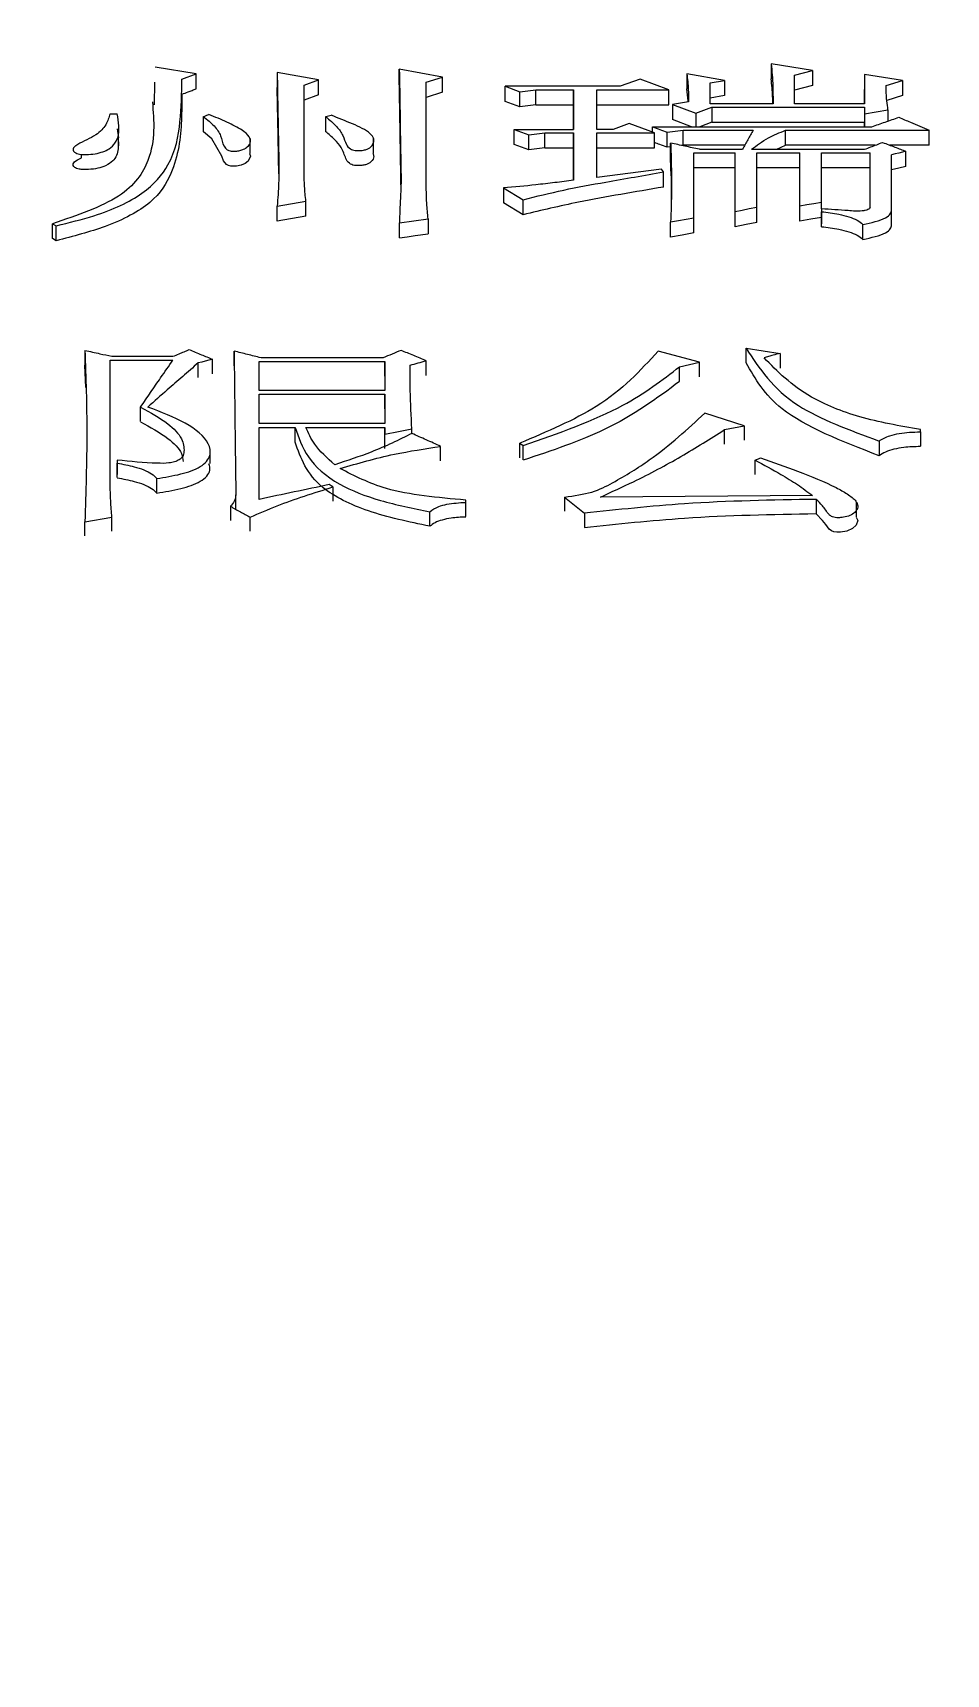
# Model space of a CAD drawing. Header units: millimetres. Extents: x 6533 to 7793, y 6972 to 7863.
# Drawn here: x 6893.89 to 6899.39, y 7310.29 to 7320.18 of the extents above; entities that cross this region are included whole.
import ezdxf

# ---------------------------------------------------------------- set-up
doc = ezdxf.new("R2010")
doc.units = ezdxf.units.MM

msp = doc.modelspace()

# ---------------------------------------------------------------- linework, layer by layer
at = {"color": 7, "linetype": 'Continuous', "lineweight": 25}
for p, q in [((6894.8716, 7319.93), (6894.6228, 7319.9699)), ((6896.3535, 7319.91), (6896.0939, 7319.958)), ((6898.5819, 7319.95), (6898.3331, 7319.9899)), ((6898.3331, 7319.9899), (6898.3331, 7319.8985)), ((6898.4737, 7319.922), (6898.5819, 7319.95)), ((6894.6189, 7319.7425), (6894.6227, 7319.8786)), ((6894.785, 7319.8979), (6894.8716, 7319.93)), ((6895.6071, 7319.8939), (6895.3583, 7319.938)), ((6895.3583, 7319.938), (6895.3583, 7319.8467)), ((6895.5206, 7319.8618), (6895.6071, 7319.8939)), ((6895.5206, 7319.3295), (6895.5206, 7319.8618)), ((6896.2562, 7319.8779), (6896.3535, 7319.91)), ((6896.2562, 7319.2334), (6896.2562, 7319.8779)), ((6896.7321, 7319.8538), (6896.8187, 7319.8215)), ((6897.4245, 7319.8538), (6896.7321, 7319.8538)), ((6896.7321, 7319.7626), (6896.7321, 7319.8538)), ((6897.5434, 7319.8979), (6897.4245, 7319.8538)), ((6897.7165, 7319.8336), (6897.5434, 7319.8979)), ((6898.0519, 7319.8899), (6897.8247, 7319.93)), ((6897.8247, 7319.93), (6897.8247, 7319.8387)), ((6897.9653, 7319.8739), (6898.0519, 7319.8899)), ((6897.9653, 7319.7488), (6897.9653, 7319.8739)), ((6898.4737, 7319.7488), (6898.4737, 7319.922)), ((6898.5819, 7319.8587), (6898.4737, 7319.8307)), ((6898.8956, 7319.926), (6898.8956, 7319.7488)), ((6899.1228, 7319.8899), (6898.8956, 7319.926)), ((6898.8956, 7319.926), (6898.8956, 7319.8347)), ((6899.0254, 7319.8578), (6899.1228, 7319.8899)), ((6895.6071, 7319.8027), (6895.5206, 7319.7706)), ((6896.3535, 7319.8187), (6896.2562, 7319.7867)), ((6896.8187, 7319.7304), (6896.7321, 7319.7626)), ((6896.8187, 7319.7304), (6896.8187, 7319.8215)), ((6896.916, 7319.8336), (6897.1432, 7319.8336)), ((6897.1432, 7319.8336), (6897.1432, 7319.594)), ((6897.2838, 7319.8336), (6897.7165, 7319.8336)), ((6897.2838, 7319.594), (6897.2838, 7319.8336)), ((6897.8355, 7319.7609), (6897.7382, 7319.7447)), ((6898.0519, 7319.7987), (6897.9653, 7319.7827)), ((6898.8956, 7319.7488), (6898.8956, 7319.8347)), ((6899.1228, 7319.7987), (6899.0291, 7319.7678)), ((6894.3523, 7319.6879), (6894.3956, 7319.6879)), ((6895.6504, 7319.6716), (6895.6829, 7319.6797)), ((6895.6504, 7319.5806), (6895.6504, 7319.6716)), ((6896.916, 7319.7425), (6896.8187, 7319.7304)), ((6896.916, 7319.7425), (6897.1432, 7319.7425)), ((6897.1432, 7319.594), (6897.1432, 7319.7425)), ((6897.2838, 7319.7425), (6897.7165, 7319.7425)), ((6897.7382, 7319.7447), (6897.8788, 7319.6919)), ((6897.8538, 7319.6103), (6897.7382, 7319.6537)), ((6897.8788, 7319.6919), (6897.9761, 7319.7285)), ((6898.3439, 7319.7488), (6897.9653, 7319.7488)), ((6897.9761, 7319.7285), (6898.8956, 7319.7285)), ((6898.8956, 7319.7488), (6898.4737, 7319.7488)), ((6898.8956, 7319.7285), (6898.8956, 7319.6879)), ((6898.8956, 7319.7285), (6898.8956, 7319.6375)), ((6898.8956, 7319.6879), (6899.0362, 7319.7123)), ((6899.0362, 7319.7123), (6899.0362, 7319.6447)), ((6894.3956, 7319.5969), (6894.4024, 7319.5438)), ((6894.4024, 7319.4801), (6894.4024, 7319.572)), ((6896.7862, 7319.594), (6896.8728, 7319.5612)), ((6896.7862, 7319.594), (6897.1432, 7319.594)), ((6896.7862, 7319.5031), (6896.7862, 7319.594)), ((6896.8728, 7319.4704), (6896.8728, 7319.5612)), ((6896.9701, 7319.5735), (6897.1432, 7319.5735)), ((6897.1432, 7319.5735), (6897.1432, 7319.2878)), ((6897.3812, 7319.594), (6897.2838, 7319.594)), ((6897.2838, 7319.5735), (6897.63, 7319.5735)), ((6897.2838, 7319.3045), (6897.2838, 7319.5735)), ((6897.4785, 7319.6308), (6897.3812, 7319.594)), ((6897.63, 7319.5735), (6897.4785, 7319.6308)), ((6897.6192, 7319.6103), (6898.9389, 7319.6103)), ((6897.6192, 7319.5776), (6897.6192, 7319.6103)), ((6897.63, 7319.4827), (6897.63, 7319.5735)), ((6897.8031, 7319.5899), (6898.2249, 7319.5899)), ((6897.9761, 7319.6375), (6897.9038, 7319.6103)), ((6897.9761, 7319.6375), (6898.8956, 7319.6375)), ((6898.4198, 7319.5899), (6899.285, 7319.5899)), ((6898.4198, 7319.499), (6898.4198, 7319.5899)), ((6898.8956, 7319.6103), (6898.8956, 7319.6375)), ((6895.1953, 7319.4491), (6895.1953, 7319.541)), ((6895.9384, 7319.4497), (6895.9384, 7319.5415)), ((6896.8728, 7319.4704), (6896.7862, 7319.5031)), ((6896.9701, 7319.4827), (6896.8728, 7319.4704)), ((6896.9701, 7319.4827), (6897.1432, 7319.4827)), ((6897.1432, 7319.2878), (6897.1432, 7319.4827)), ((6897.2838, 7319.4827), (6897.63, 7319.4827)), ((6897.7274, 7319.4895), (6897.7057, 7319.4868)), ((6897.7274, 7319.4211), (6897.7274, 7319.5118)), ((6897.8031, 7319.499), (6897.793, 7319.4978)), ((6898.1737, 7319.499), (6897.8031, 7319.499)), ((6897.9004, 7319.4747), (6898.16, 7319.4747)), ((6898.2141, 7319.4747), (6898.8956, 7319.4747)), ((6898.3662, 7319.4747), (6898.4198, 7319.499)), ((6898.9594, 7319.499), (6898.4198, 7319.499)), ((6899.285, 7319.499), (6899.0482, 7319.499)), ((6894.1785, 7319.4418), (6894.1785, 7319.4235)), ((6897.7303, 7319.3143), (6897.7274, 7319.4211)), ((6897.868, 7319.4541), (6898.1168, 7319.4541)), ((6897.868, 7319.0605), (6897.868, 7319.4541)), ((6898.1168, 7319.3634), (6897.868, 7319.3634)), ((6898.1168, 7319.0986), (6898.1168, 7319.4541)), ((6898.1168, 7319.0084), (6898.1168, 7319.3634)), ((6898.2466, 7319.4541), (6898.5062, 7319.4541)), ((6898.2466, 7319.124), (6898.2466, 7319.4541)), ((6898.5062, 7319.3634), (6898.2466, 7319.3634)), ((6898.5062, 7319.1324), (6898.5062, 7319.4541)), ((6898.5062, 7319.0422), (6898.5062, 7319.3634)), ((6898.636, 7319.4541), (6898.9281, 7319.4541)), ((6898.636, 7319.1535), (6898.636, 7319.4541)), ((6898.9281, 7319.3634), (6898.636, 7319.3634)), ((6898.9281, 7319.124), (6898.9281, 7319.4541)), ((6898.9281, 7319.124), (6898.9281, 7319.3634)), ((6899.0579, 7319.1113), (6899.0579, 7319.4417)), ((6897.6733, 7319.3545), (6897.2838, 7319.3045)), ((6897.6841, 7319.3379), (6897.6733, 7319.3545)), ((6897.6841, 7319.2474), (6897.6841, 7319.3379)), ((6897.7309, 7319.3151), (6897.731, 7319.1686)), ((6895.3584, 7319.1324), (6895.5314, 7319.1619)), ((6896.7213, 7319.2418), (6896.84, 7319.1706)), ((6896.84, 7319.0803), (6896.84, 7319.1706)), ((6895.3584, 7319.0422), (6895.3584, 7319.1324)), ((6895.5314, 7319.0717), (6895.3584, 7319.0422)), ((6896.84, 7319.0803), (6896.7213, 7319.1514)), ((6898.1168, 7319.0084), (6898.1168, 7319.0986)), ((6898.5062, 7319.0422), (6898.5062, 7319.1324)), ((6898.636, 7319.1166), (6898.636, 7319.1535)), ((6898.636, 7319.1155), (6898.636, 7319.0986)), ((6898.636, 7319.1155), (6898.636, 7319.0253)), ((6898.636, 7319.0084), (6898.636, 7319.0986)), ((6899.0579, 7319.0211), (6899.0579, 7319.1113)), ((6894.0062, 7319.0265), (6894.0278, 7319.0138)), ((6894.0062, 7318.9364), (6894.0062, 7319.0265)), ((6894.0277, 7318.9238), (6894.0277, 7319.0139)), ((6896.094, 7319.0308), (6896.267, 7319.0562)), ((6896.094, 7318.9407), (6896.094, 7319.0308)), ((6896.267, 7319.0562), (6896.267, 7318.9661)), ((6897.7274, 7318.9449), (6897.7274, 7319.035)), ((6898.636, 7319.0084), (6898.636, 7319.0253)), ((6898.8848, 7318.9322), (6898.8848, 7319.0223)), ((6894.0278, 7318.9237), (6894.0062, 7318.9364)), ((6898.1817, 7318.1881), (6898.1817, 7318.2766)), ((6894.2009, 7318.2632), (6894.2009, 7318.1748)), ((6894.2054, 7318.0396), (6894.2009, 7318.1741)), ((6894.3524, 7318.2053), (6894.731, 7318.2053)), ((6894.3524, 7317.4916), (6894.3524, 7318.2053)), ((6894.3632, 7318.2276), (6894.731, 7318.2276)), ((6895.2502, 7318.1964), (6896.0074, 7318.1964)), ((6895.2502, 7318.0216), (6895.2502, 7318.1964)), ((6895.9966, 7318.2187), (6895.261, 7318.2187)), ((6896.0074, 7318.1964), (6896.0074, 7318.0216)), ((6897.9005, 7318.192), (6897.6517, 7318.2588)), ((6897.7815, 7318.1652), (6897.9005, 7318.192)), ((6897.7814, 7318.0771), (6897.7814, 7318.1652)), ((6896.0074, 7318.0216), (6895.2502, 7318.0216)), ((6895.2502, 7317.999), (6896.0074, 7317.999)), ((6895.2502, 7317.8223), (6895.2502, 7317.999)), ((6896.0074, 7317.999), (6896.0074, 7317.8223)), ((6894.5363, 7317.8349), (6894.5363, 7317.9222)), ((6898.1709, 7317.8086), (6897.9329, 7317.8859)), ((6896.0074, 7317.8223), (6895.2502, 7317.8223)), ((6895.2502, 7317.7995), (6895.4666, 7317.7995)), ((6895.2503, 7317.3661), (6895.2502, 7317.7995)), ((6895.4666, 7317.7126), (6895.4666, 7317.7995)), ((6895.5315, 7317.7995), (6896.0074, 7317.7995)), ((6896.0074, 7317.7995), (6896.0075, 7317.7585)), ((6896.1697, 7317.763), (6896.1697, 7317.7904)), ((6898.0519, 7317.7858), (6898.1709, 7317.8086)), ((6899.231, 7317.7722), (6899.231, 7317.7859)), ((6896.0075, 7317.6717), (6896.0075, 7317.7585)), ((6896.3427, 7317.5988), (6896.3427, 7317.6853)), ((6896.8187, 7317.617), (6896.8187, 7317.7036)), ((6896.8188, 7317.7035), (6896.8404, 7317.6898)), ((6899.231, 7317.7722), (6899.231, 7317.6854)), ((6894.3957, 7317.6025), (6894.3957, 7317.584)), ((6894.3957, 7317.6025), (6894.3957, 7317.5163)), ((6894.3957, 7317.4979), (6894.3957, 7317.584)), ((6894.9543, 7317.5824), (6894.9543, 7317.6694)), ((6898.2358, 7317.5163), (6898.2358, 7317.6025)), ((6894.6337, 7317.4058), (6894.6337, 7317.4916)), ((6895.1096, 7317.3061), (6895.1096, 7317.3941)), ((6895.6938, 7317.4406), (6895.6938, 7317.3549)), ((6897.0892, 7317.3801), (6897.2082, 7317.282)), ((6897.0892, 7317.3801), (6897.0892, 7317.2947)), ((6898.582, 7317.3894), (6897.3055, 7317.3801)), ((6896.4942, 7317.3475), (6896.4942, 7317.3615)), ((6896.4942, 7317.2621), (6896.4942, 7317.3475)), ((6897.2082, 7317.282), (6897.2082, 7317.1969)), ((6898.6037, 7317.3661), (6898.6037, 7317.2807)), ((6898.8473, 7317.2616), (6898.8473, 7317.3475)), ((6894.201, 7317.2305), (6894.3632, 7317.2586)), ((6894.201, 7317.1455), (6894.201, 7317.2305))]:
    msp.add_line(p, q, dxfattribs=at)
at = {"color": 7, "linetype": 'Continuous', "lineweight": 25, "flags": 128}
for points in [[(6896.0939, 7319.8667), (6896.0939, 7319.9178), (6896.0939, 7319.958)], [(6898.5819, 7319.95), (6898.5819, 7319.8989), (6898.5819, 7319.8587)], [(6894.8716, 7319.8387), (6894.8716, 7319.8898), (6894.8716, 7319.93)], [(6895.6071, 7319.8027), (6895.6071, 7319.8538), (6895.6071, 7319.8939)], [(6896.3535, 7319.8187), (6896.3535, 7319.8698), (6896.3535, 7319.91)], [(6898.0519, 7319.8899), (6898.0519, 7319.8388), (6898.0519, 7319.7987)], [(6899.1228, 7319.8899), (6899.1228, 7319.8388), (6899.1228, 7319.7987)], [(6896.8187, 7319.8215), (6896.8674, 7319.8276), (6896.916, 7319.8336)], [(6896.916, 7319.7425), (6896.916, 7319.7935), (6896.916, 7319.8336)], [(6897.1432, 7319.7425), (6897.1432, 7319.7935), (6897.1432, 7319.8336)], [(6897.7165, 7319.7425), (6897.7165, 7319.7935), (6897.7165, 7319.8336)], [(6894.9148, 7319.6716), (6894.923, 7319.6746), (6894.9351, 7319.6792), (6894.9473, 7319.6838)], [(6894.9148, 7319.5806), (6894.9149, 7319.6204), (6894.9149, 7319.646), (6894.9148, 7319.6716)], [(6897.7382, 7319.7447), (6897.7382, 7319.6937), (6897.7382, 7319.6537)], [(6897.8788, 7319.6919), (6897.8788, 7319.641), (6897.8788, 7319.6103)], [(6897.9761, 7319.7285), (6897.9761, 7319.6775), (6897.9761, 7319.6375)], [(6898.8956, 7319.6879), (6898.8956, 7319.6369), (6898.8956, 7319.6103)], [(6895.1925, 7319.4495), (6895.1982, 7319.4324), (6895.1831, 7319.4029), (6895.1648, 7319.3882), (6895.1425, 7319.3789), (6895.1139, 7319.3734), (6895.0934, 7319.3725), (6895.0786, 7319.3738), (6895.0657, 7319.3772), (6895.054, 7319.3838), (6895.0361, 7319.406), (6895.0261, 7319.4328), (6894.9648, 7319.5384), (6894.9148, 7319.5806), (6894.9148, 7319.5806)], [(6896.8728, 7319.5612), (6896.9215, 7319.5673), (6896.9701, 7319.5735)], [(6896.9701, 7319.4827), (6896.9701, 7319.5335), (6896.9701, 7319.5735)], [(6897.1432, 7319.4827), (6897.1432, 7319.5335), (6897.1432, 7319.5735)], [(6897.7057, 7319.5776), (6897.7544, 7319.5837), (6897.8031, 7319.5899)], [(6897.7057, 7319.4868), (6897.7057, 7319.5376), (6897.7057, 7319.5776)], [(6897.8031, 7319.499), (6897.8031, 7319.5499), (6897.8031, 7319.5899)], [(6899.285, 7319.499), (6899.285, 7319.5499), (6899.285, 7319.5899)], [(6899.1444, 7319.4623), (6899.1228, 7319.4572), (6899.1012, 7319.452), (6899.0795, 7319.4468), (6899.0579, 7319.4417)], [(6899.1444, 7319.3717), (6899.1444, 7319.4224), (6899.1444, 7319.4623)], [(6898.1168, 7319.3634), (6898.1168, 7319.4142), (6898.1168, 7319.4541)], [(6898.5062, 7319.3634), (6898.5062, 7319.4142), (6898.5062, 7319.4541)], [(6898.9281, 7319.3634), (6898.9281, 7319.4142), (6898.9281, 7319.4541)], [(6899.1444, 7319.3717), (6899.1012, 7319.3613), (6899.0579, 7319.351)], [(6895.5314, 7319.0717), (6895.5314, 7319.1222), (6895.5314, 7319.1619)], [(6896.7213, 7319.2418), (6896.7213, 7319.1912), (6896.7213, 7319.1514)], [(6897.868, 7319.0605), (6897.8219, 7319.0521), (6897.7746, 7319.0436), (6897.7274, 7319.035)], [(6897.868, 7318.9704), (6897.868, 7319.0208), (6897.868, 7319.0605)], [(6898.2466, 7319.124), (6898.201, 7319.1151), (6898.1589, 7319.1068), (6898.1168, 7319.0986)], [(6898.2466, 7319.0337), (6898.2466, 7319.0843), (6898.2466, 7319.124)], [(6898.636, 7319.1535), (6898.5892, 7319.1459), (6898.5477, 7319.1392), (6898.5062, 7319.1324)], [(6898.636, 7319.0632), (6898.5711, 7319.0527), (6898.5062, 7319.0422)], [(6896.094, 7318.9407), (6896.1413, 7318.9476), (6896.1887, 7318.9546), (6896.267, 7318.9661)], [(6897.868, 7318.9704), (6897.7977, 7318.9576), (6897.7274, 7318.9449)], [(6898.2466, 7319.0337), (6898.1817, 7319.0211), (6898.1168, 7319.0084)], [(6898.1817, 7318.2766), (6898.2845, 7318.261), (6898.3872, 7318.2454)], [(6894.969, 7318.2098), (6894.9257, 7318.1987), (6894.9041, 7318.1931), (6894.8824, 7318.1875)], [(6894.8824, 7318.0993), (6894.8824, 7318.1483), (6894.8824, 7318.1875)], [(6894.969, 7318.1216), (6894.969, 7318.1706), (6894.969, 7318.2098)], [(6895.0988, 7318.1704), (6895.0988, 7318.2196), (6895.0988, 7318.2588)], [(6896.0074, 7318.1082), (6896.0074, 7318.1573), (6896.0074, 7318.1964)], [(6896.2562, 7318.1127), (6896.2562, 7318.1617), (6896.2562, 7318.2009)], [(6897.9005, 7318.1038), (6897.9005, 7318.1528), (6897.9005, 7318.192)], [(6898.3872, 7318.2454), (6898.3872, 7318.1956), (6898.3872, 7318.1571)], [(6896.0074, 7317.9115), (6896.0074, 7317.96), (6896.0074, 7317.999)], [(6896.0074, 7317.7126), (6896.0074, 7317.7606), (6896.0074, 7317.7995)], [(6896.0075, 7317.7585), (6896.0886, 7317.7744), (6896.1697, 7317.7904)], [(6898.0519, 7317.699), (6898.0519, 7317.7469), (6898.0519, 7317.7858)], [(6898.1709, 7317.8086), (6898.1709, 7317.7591), (6898.1709, 7317.7217)], [(6896.8404, 7317.6033), (6896.8404, 7317.6337), (6896.8404, 7317.6617), (6896.8404, 7317.6898)], [(6898.9822, 7317.7173), (6898.9822, 7317.6924), (6898.9822, 7317.6674), (6898.9822, 7317.6307)], [(6898.2358, 7317.6025), (6898.2439, 7317.6059), (6898.2561, 7317.6111), (6898.2683, 7317.6163)], [(6895.6938, 7317.4406), (6895.6829, 7317.4476), (6895.6721, 7317.4545)], [(6895.0772, 7317.3241), (6895.0772, 7317.3022), (6895.0772, 7317.2802), (6895.0772, 7317.2389)], [(6896.2779, 7317.2063), (6896.2779, 7317.2281), (6896.2779, 7317.2527), (6896.2779, 7317.2914)], [(6894.3632, 7317.1736), (6894.3632, 7317.22), (6894.3632, 7317.2586)], [(6895.1962, 7317.1736), (6895.1962, 7317.22), (6895.1962, 7317.2586)], [(6898.8455, 7317.2589), (6898.8539, 7317.2383), (6898.845, 7317.2096), (6898.8233, 7317.1898), (6898.788, 7317.1748), (6898.7494, 7317.168), (6898.7275, 7317.1678), (6898.7103, 7317.1704), (6898.696, 7317.1756), (6898.6814, 7317.1864), (6898.6612, 7317.2139), (6898.6411, 7317.2396), (6898.6037, 7317.2782), (6898.6037, 7317.2782)]]:
    msp.add_lwpolyline(points, dxfattribs=at)
at = {"color": 7, "linetype": 'Continuous', "lineweight": 25}
msp.add_circle((6991.4693, 7251.3691), 93.7404, dxfattribs=at)
for radius, start, end in [(100, 99.723265, 170.276735), (98.3174, 98.665923, 171.33409), (97.3188, 97.124363, 172.875637), (98.8966, 139.098109, 170.085406)]:
    msp.add_arc((6991.4693, 7251.3691), radius, start, end, dxfattribs=at)
for points, knots in [([(6896.0939, 7319.958), (6896.0953, 7319.8718), (6896.0977, 7319.7183), (6896.1005, 7319.5272), (6896.103, 7319.3886), (6896.1042, 7319.3186), (6896.1048, 7319.2836)], [0, 0, 0, 0, 0.390303, 0.695145, 0.847572, 1, 1, 1, 1]), ([(6898.3331, 7319.9899), (6898.3371, 7319.9449), (6898.3426, 7319.8825), (6898.3439, 7319.8018), (6898.3439, 7319.7665), (6898.3439, 7319.7488)], [0, 0, 0, 0, 0.5632267, 0.7816065, 1, 1, 1, 1]), ([(6894.0278, 7319.0139), (6894.1054, 7319.0328), (6894.3074, 7319.082), (6894.5713, 7319.2043), (6894.7372, 7319.406), (6894.7803, 7319.6414), (6894.7834, 7319.812), (6894.785, 7319.8979)], [0, 0, 0, 0, 0.112641, 0.292889, 0.474955, 0.735645, 1, 1, 1, 1]), ([(6895.3583, 7319.938), (6895.3599, 7319.8553), (6895.3622, 7319.7313), (6895.3651, 7319.5728), (6895.3673, 7319.4654), (6895.3685, 7319.3998), (6895.3692, 7319.367)], [0, 0, 0, 0, 0.4408292, 0.6612425, 0.8306205, 1, 1, 1, 1]), ([(6896.1038, 7319.2602), (6896.1037, 7319.263), (6896.1033, 7319.2882), (6896.1023, 7319.3579), (6896.1003, 7319.4919), (6896.0978, 7319.6359), (6896.0958, 7319.7517), (6896.0947, 7319.8175), (6896.0942, 7319.8503), (6896.0939, 7319.8667)], [0, 0, 0, 0, 0.013796, 0.122048, 0.338552, 0.669269, 0.834634, 0.917317, 1, 1, 1, 1]), ([(6897.8247, 7319.93), (6897.8266, 7319.914), (6897.8304, 7319.8821), (6897.8351, 7319.8258), (6897.8354, 7319.7853), (6897.8355, 7319.7609)], [0, 0, 0, 0, 0.284728, 0.569466, 1, 1, 1, 1]), ([(6898.3428, 7319.7488), (6898.3424, 7319.7634), (6898.3411, 7319.8136), (6898.3364, 7319.8633), (6898.3331, 7319.8985)], [0, 0, 0, 0, 0.292095, 1, 1, 1, 1]), ([(6899.0362, 7319.7123), (6899.0337, 7319.7303), (6899.0289, 7319.7636), (6899.0254, 7319.8122), (6899.0254, 7319.8426), (6899.0254, 7319.8578)], [0, 0, 0, 0, 0.370983, 0.685388, 1, 1, 1, 1]), ([(6894.6069, 7319.7605), (6894.6167, 7319.644), (6894.6327, 7319.4543), (6894.446, 7319.1766), (6894.1544, 7319.0771), (6894.0062, 7319.0265)], [0, 0, 0, 0, 0.438357, 0.714578, 1, 1, 1, 1]), ([(6894.785, 7319.8067), (6894.7846, 7319.7542), (6894.7836, 7319.5965), (6894.7567, 7319.376), (6894.6196, 7319.1492), (6894.3556, 7319.0089), (6894.1298, 7318.9503), (6894.0278, 7318.9238)], [0, 0, 0, 0, 0.162061, 0.486697, 0.667178, 0.849696, 1, 1, 1, 1]), ([(6894.785, 7319.8067), (6894.7974, 7319.8113), (6894.818, 7319.8189), (6894.8468, 7319.8296), (6894.8633, 7319.8357), (6894.8716, 7319.8387)], [0, 0, 0, 0, 0.428518, 0.714259, 1, 1, 1, 1]), ([(6895.3683, 7319.3277), (6895.3678, 7319.3533), (6895.367, 7319.4001), (6895.3654, 7319.4889), (6895.3638, 7319.573), (6895.3621, 7319.6566), (6895.3611, 7319.7085), (6895.3602, 7319.75), (6895.3597, 7319.7762), (6895.3593, 7319.7975), (6895.3589, 7319.8194), (6895.3586, 7319.8358), (6895.3583, 7319.8467)], [0, 0, 0, 0, 0.1449877, 0.2660574, 0.5081972, 0.6292669, 0.7503366, 0.8108714, 0.8714062, 0.9035546, 0.9357031, 1, 1, 1, 1]), ([(6897.8327, 7319.7605), (6897.8326, 7319.7621), (6897.8313, 7319.7883), (6897.8279, 7319.8144), (6897.8247, 7319.8387)], [0, 0, 0, 0, 0.063886, 1, 1, 1, 1]), ([(6894.3523, 7319.6879), (6894.3456, 7319.6661), (6894.3323, 7319.6225), (6894.2729, 7319.5564), (6894.182, 7319.5194), (6894.137, 7319.4903), (6894.1276, 7319.4765), (6894.1307, 7319.4636), (6894.1423, 7319.4533), (6894.1591, 7319.4468), (6894.1812, 7319.443), (6894.2167, 7319.4422), (6894.2635, 7319.4467), (6894.3116, 7319.459), (6894.3556, 7319.4806), (6894.4052, 7319.533), (6894.4076, 7319.6057), (6894.3991, 7319.6642), (6894.3956, 7319.6879)], [0, 0, 0, 0, 0.115521, 0.231637, 0.360317, 0.388773, 0.41114, 0.433611, 0.454673, 0.468654, 0.482632, 0.505936, 0.54546, 0.585907, 0.627322, 0.690877, 0.874624, 1, 1, 1, 1]), ([(6894.9148, 7319.6716), (6894.9375, 7319.6532), (6894.9829, 7319.6162), (6895.024, 7319.5555), (6895.0268, 7319.5087), (6895.0465, 7319.4803), (6895.0581, 7319.4704), (6895.0739, 7319.4649), (6895.0898, 7319.4628), (6895.1108, 7319.4632), (6895.135, 7319.4669), (6895.1605, 7319.4752), (6895.1855, 7319.4928), (6895.2024, 7319.5189), (6895.1923, 7319.555), (6895.1435, 7319.5961), (6895.0553, 7319.6392), (6894.9848, 7319.6689), (6894.9473, 7319.6838), (6894.9473, 7319.6838)], [0, 0, 0, 0, 0.122964, 0.247033, 0.370506, 0.395962, 0.421667, 0.433716, 0.445798, 0.461982, 0.485012, 0.508549, 0.540715, 0.603685, 0.664286, 0.751117, 0.871604, 0.999877, 1, 1, 1, 1]), ([(6895.6504, 7319.6716), (6895.6737, 7319.6517), (6895.7165, 7319.6153), (6895.7585, 7319.5581), (6895.7684, 7319.5121), (6895.7882, 7319.4817), (6895.8115, 7319.4706), (6895.8295, 7319.467), (6895.8524, 7319.4662), (6895.8778, 7319.4686), (6895.9008, 7319.4747), (6895.921, 7319.4863), (6895.9375, 7319.5072), (6895.9448, 7319.5374), (6895.9121, 7319.5836), (6895.8111, 7319.6291), (6895.7263, 7319.6626), (6895.6829, 7319.6797)], [0, 0, 0, 0, 0.133288, 0.244453, 0.355406, 0.411337, 0.426567, 0.441924, 0.46024, 0.483233, 0.506284, 0.526764, 0.567645, 0.636153, 0.704868, 0.849066, 1, 1, 1, 1]), ([(6898.9389, 7319.6103), (6898.9659, 7319.6199), (6899.0065, 7319.6342), (6899.0606, 7319.6532), (6899.0876, 7319.6627), (6899.1011, 7319.6675)], [0, 0, 0, 0, 0.5, 0.75, 1, 1, 1, 1]), ([(6899.1011, 7319.6675), (6899.1246, 7319.6576), (6899.1669, 7319.6398), (6899.2282, 7319.6139), (6899.2661, 7319.5979), (6899.285, 7319.5899)], [0, 0, 0, 0, 0.382288, 0.691144, 1, 1, 1, 1]), ([(6895.9342, 7319.45), (6895.9369, 7319.4437), (6895.9444, 7319.4268), (6895.9307, 7319.4054), (6895.9108, 7319.3889), (6895.8914, 7319.381), (6895.8677, 7319.3766), (6895.844, 7319.3755), (6895.8227, 7319.3773), (6895.8051, 7319.3822), (6895.7842, 7319.3957), (6895.7646, 7319.431), (6895.7523, 7319.4804), (6895.7054, 7319.5344), (6895.6688, 7319.5652), (6895.6504, 7319.5806)], [0, 0, 0, 0, 0.058947, 0.159061, 0.197251, 0.229789, 0.262357, 0.296444, 0.32114, 0.346049, 0.376201, 0.467568, 0.677957, 0.837946, 1, 1, 1, 1]), ([(6897.6192, 7319.6103), (6897.6336, 7319.6049), (6897.6624, 7319.594), (6897.6913, 7319.583), (6897.7057, 7319.5776)], [0, 0, 0, 0, 0.5, 1, 1, 1, 1]), ([(6898.2249, 7319.5899), (6898.2141, 7319.5707), (6898.1925, 7319.5325), (6898.1709, 7319.494), (6898.16, 7319.4747)], [0, 0, 0, 0, 0.5, 1, 1, 1, 1]), ([(6898.2141, 7319.4747), (6898.2456, 7319.4983), (6898.3022, 7319.5406), (6898.3836, 7319.5747), (6898.4198, 7319.5899)], [0, 0, 0, 0, 0.556261, 1, 1, 1, 1]), ([(6894.4024, 7319.52), (6894.4025, 7319.492), (6894.4026, 7319.4528), (6894.372, 7319.4035), (6894.3331, 7319.3767), (6894.2804, 7319.3591), (6894.2315, 7319.3524), (6894.1926, 7319.3517), (6894.1676, 7319.3542), (6894.1503, 7319.3591), (6894.1372, 7319.3665), (6894.1293, 7319.3762), (6894.1285, 7319.3879), (6894.1418, 7319.4051), (6894.1644, 7319.4158), (6894.1806, 7319.4234)], [0, 0, 0, 0, 0.27551, 0.385431, 0.496443, 0.577206, 0.658151, 0.70445, 0.736456, 0.762646, 0.78877, 0.825111, 0.861914, 0.90109, 1, 1, 1, 1]), ([(6897.7057, 7319.4868), (6897.6913, 7319.4922), (6897.6661, 7319.5018), (6897.6408, 7319.5113), (6897.63, 7319.5154)], [0, 0, 0, 0, 0.571435, 1, 1, 1, 1]), ([(6897.7274, 7319.5118), (6897.7284, 7319.483), (6897.7318, 7319.3902), (6897.7344, 7319.2319), (6897.7297, 7319.1006), (6897.7274, 7319.035)], [0, 0, 0, 0, 0.183884, 0.591879, 1, 1, 1, 1]), ([(6897.9004, 7319.4747), (6897.8716, 7319.4809), (6897.8139, 7319.4933), (6897.7562, 7319.5056), (6897.7274, 7319.5118)], [0, 0, 0, 0, 0.5, 1, 1, 1, 1]), ([(6898.8956, 7319.4747), (6898.908, 7319.4794), (6898.9322, 7319.4887), (6898.9682, 7319.5024), (6898.9919, 7319.5114), (6899.0038, 7319.5159)], [0, 0, 0, 0, 0.342692, 0.671346, 1, 1, 1, 1]), ([(6899.0038, 7319.5159), (6899.0161, 7319.5112), (6899.0409, 7319.5018), (6899.0877, 7319.484), (6899.1223, 7319.4708), (6899.1444, 7319.4623)], [0, 0, 0, 0, 0.263606, 0.527213, 1, 1, 1, 1]), ([(6895.3692, 7319.367), (6895.3687, 7319.3356), (6895.3677, 7319.2809), (6895.3638, 7319.2027), (6895.3602, 7319.1558), (6895.3584, 7319.1324)], [0, 0, 0, 0, 0.404483, 0.702227, 1, 1, 1, 1]), ([(6895.5314, 7319.1619), (6895.5298, 7319.1768), (6895.5266, 7319.2064), (6895.5222, 7319.2623), (6895.5212, 7319.3033), (6895.5206, 7319.3295)], [0, 0, 0, 0, 0.264401, 0.528809, 1, 1, 1, 1]), ([(6896.1048, 7319.2836), (6896.1033, 7319.2491), (6896.1007, 7319.1899), (6896.0971, 7319.1056), (6896.095, 7319.0557), (6896.094, 7319.0308)], [0, 0, 0, 0, 0.412441, 0.70622, 1, 1, 1, 1]), ([(6897.1432, 7319.2878), (6897.1055, 7319.283), (6897.0301, 7319.2735), (6896.8901, 7319.257), (6896.7865, 7319.2476), (6896.7213, 7319.2418)], [0, 0, 0, 0, 0.270954, 0.541932, 1, 1, 1, 1]), ([(6896.84, 7319.1706), (6896.9203, 7319.1909), (6897.0802, 7319.2314), (6897.3672, 7319.2827), (6897.5684, 7319.3177), (6897.6841, 7319.3379)], [0, 0, 0, 0, 0.299814, 0.597246, 1, 1, 1, 1]), ([(6896.267, 7319.0562), (6896.2655, 7319.0716), (6896.2624, 7319.1023), (6896.2579, 7319.1614), (6896.2569, 7319.205), (6896.2562, 7319.2334)], [0, 0, 0, 0, 0.258832, 0.517669, 1, 1, 1, 1]), ([(6897.6841, 7319.2474), (6897.5985, 7319.2326), (6897.4274, 7319.2031), (6897.1401, 7319.1525), (6896.9497, 7319.1067), (6896.84, 7319.0803)], [0, 0, 0, 0, 0.2975411, 0.5951019, 1, 1, 1, 1]), ([(6898.9281, 7319.124), (6898.9269, 7319.1217), (6898.9246, 7319.1172), (6898.9153, 7319.1106), (6898.8998, 7319.1055), (6898.8596, 7319.0998), (6898.7693, 7319.1075), (6898.6889, 7319.1123), (6898.636, 7319.1155)], [0, 0, 0, 0, 0.049888, 0.101022, 0.164011, 0.229448, 0.49258, 1, 1, 1, 1]), ([(6898.636, 7319.0986), (6898.6714, 7319.0941), (6898.7293, 7319.0867), (6898.8011, 7319.0684), (6898.8533, 7319.0484), (6898.8744, 7319.0309), (6898.8848, 7319.0223)], [0, 0, 0, 0, 0.34869, 0.570906, 0.788288, 1, 1, 1, 1]), ([(6898.8848, 7319.0223), (6898.9363, 7319.0327), (6899.007, 7319.047), (6899.0545, 7319.0847), (6899.0568, 7319.1025), (6899.0579, 7319.1113)], [0, 0, 0, 0, 0.572838, 0.788051, 1, 1, 1, 1]), ([(6898.636, 7319.0084), (6898.6714, 7319.0039), (6898.7293, 7318.9965), (6898.8011, 7318.9783), (6898.8533, 7318.9583), (6898.8744, 7318.9408), (6898.8848, 7318.9322)], [0, 0, 0, 0, 0.3488, 0.571044, 0.788393, 1, 1, 1, 1]), ([(6898.8848, 7318.9322), (6898.9363, 7318.9426), (6899.007, 7318.9568), (6899.0545, 7318.9946), (6899.0568, 7319.0123), (6899.0579, 7319.0211)], [0, 0, 0, 0, 0.573022, 0.788169, 1, 1, 1, 1]), ([(6898.1817, 7318.2766), (6898.2617, 7318.1538), (6898.407, 7317.9307), (6898.8038, 7317.7835), (6898.9822, 7317.7173)], [0, 0, 0, 0, 0.550382, 1, 1, 1, 1]), ([(6894.2009, 7318.2632), (6894.216, 7318.2599), (6894.246, 7318.2534), (6894.3001, 7318.2415), (6894.3391, 7318.2329), (6894.3632, 7318.2276)], [0, 0, 0, 0, 0.2775041, 0.5550082, 1, 1, 1, 1]), ([(6894.2009, 7318.2632), (6894.2066, 7318.0982), (6894.2151, 7317.8469), (6894.209, 7317.5004), (6894.2037, 7317.3204), (6894.201, 7317.2305)], [0, 0, 0, 0, 0.489068, 0.74452, 1, 1, 1, 1]), ([(6894.5363, 7317.9222), (6894.5564, 7317.9516), (6894.5965, 7318.0103), (6894.6614, 7318.1047), (6894.7062, 7318.1695), (6894.731, 7318.2053)], [0, 0, 0, 0, 0.309196, 0.61839, 1, 1, 1, 1]), ([(6894.8824, 7318.1875), (6894.8515, 7318.1605), (6894.7896, 7318.1066), (6894.6886, 7318.0183), (6894.6186, 7317.9566), (6894.5796, 7317.9222)], [0, 0, 0, 0, 0.306625, 0.6132501, 1, 1, 1, 1]), ([(6894.731, 7318.2276), (6894.7434, 7318.2327), (6894.7658, 7318.2419), (6894.7982, 7318.2553), (6894.8183, 7318.2635), (6894.8284, 7318.2677)], [0, 0, 0, 0, 0.380769, 0.690385, 1, 1, 1, 1]), ([(6894.8284, 7318.2677), (6894.8407, 7318.2626), (6894.8654, 7318.2524), (6894.9123, 7318.2332), (6894.9468, 7318.2189), (6894.969, 7318.2098)], [0, 0, 0, 0, 0.263606, 0.527213, 1, 1, 1, 1]), ([(6895.0988, 7318.2588), (6895.0999, 7318.1685), (6895.1022, 7317.9819), (6895.1047, 7317.7426), (6895.1076, 7317.5443), (6895.1089, 7317.4441), (6895.1096, 7317.3941)], [0, 0, 0, 0, 0.319379, 0.659677, 0.829837, 1, 1, 1, 1]), ([(6895.261, 7318.2187), (6895.234, 7318.2254), (6895.1799, 7318.2388), (6895.1258, 7318.2521), (6895.0988, 7318.2588)], [0, 0, 0, 0, 0.5000008, 1, 1, 1, 1]), ([(6896.1048, 7318.2632), (6896.0868, 7318.2558), (6896.0507, 7318.241), (6896.0146, 7318.2261), (6895.9966, 7318.2187)], [0, 0, 0, 0, 0.500001, 1, 1, 1, 1]), ([(6896.2562, 7318.2009), (6896.231, 7318.2113), (6896.1805, 7318.2321), (6896.13, 7318.2529), (6896.1048, 7318.2632)], [0, 0, 0, 0, 0.5000008, 1, 1, 1, 1]), ([(6896.1589, 7318.1741), (6896.1751, 7318.1786), (6896.2076, 7318.1875), (6896.24, 7318.1964), (6896.2562, 7318.2009)], [0, 0, 0, 0, 0.5000023, 1, 1, 1, 1]), ([(6896.1697, 7317.7904), (6896.1656, 7317.8677), (6896.16, 7317.9707), (6896.1593, 7318.0981), (6896.159, 7318.1488), (6896.1589, 7318.1741)], [0, 0, 0, 0, 0.600138, 0.800068, 1, 1, 1, 1]), ([(6897.6517, 7318.2588), (6897.5453, 7318.142), (6897.3529, 7317.9308), (6896.9838, 7317.7738), (6896.8187, 7317.7036)], [0, 0, 0, 0, 0.552865, 1, 1, 1, 1]), ([(6898.9822, 7317.6289), (6898.7596, 7317.7155), (6898.3674, 7317.8679), (6898.2378, 7318.091), (6898.1817, 7318.1874)], [0, 0, 0, 0, 0.567768, 1, 1, 1, 1]), ([(6898.3872, 7318.2454), (6898.373, 7318.2415), (6898.3496, 7318.2351), (6898.3172, 7318.2262), (6898.299, 7318.2212), (6898.2899, 7318.2187)], [0, 0, 0, 0, 0.439736, 0.719874, 1, 1, 1, 1]), ([(6899.231, 7317.7859), (6899.1059, 7317.8082), (6898.859, 7317.8524), (6898.5057, 7317.9981), (6898.371, 7318.1358), (6898.2899, 7318.2187)], [0, 0, 0, 0, 0.290045, 0.572386, 1, 1, 1, 1]), ([(6896.8404, 7317.6898), (6897.0544, 7317.7652), (6897.4329, 7317.8986), (6897.6759, 7318.0844), (6897.7814, 7318.1652)], [0, 0, 0, 0, 0.5653514, 1, 1, 1, 1]), ([(6897.7814, 7318.0762), (6897.6437, 7317.9737), (6897.3948, 7317.7886), (6897.0115, 7317.6592), (6896.8404, 7317.6015)], [0, 0, 0, 0, 0.55369, 1, 1, 1, 1]), ([(6894.5363, 7317.9222), (6894.5945, 7317.8898), (6894.698, 7317.8322), (6894.7885, 7317.7384), (6894.8007, 7317.6693), (6894.7935, 7317.626), (6894.7708, 7317.605), (6894.7424, 7317.5913), (6894.6967, 7317.5822), (6894.5773, 7317.5839), (6894.4751, 7317.5943), (6894.3957, 7317.6025)], [0, 0, 0, 0, 0.23749, 0.42213, 0.564767, 0.621672, 0.660734, 0.693271, 0.725998, 0.787152, 1, 1, 1, 1]), ([(6894.6337, 7317.4916), (6894.6826, 7317.4995), (6894.7789, 7317.515), (6894.9069, 7317.5591), (6894.9641, 7317.6293), (6894.9466, 7317.7251), (6894.8155, 7317.8317), (6894.6592, 7317.8917), (6894.5796, 7317.9222)], [0, 0, 0, 0, 0.127311, 0.25064, 0.376347, 0.501102, 0.745819, 1, 1, 1, 1]), ([(6897.0892, 7317.3801), (6897.1464, 7317.3879), (6897.2599, 7317.4034), (6897.4241, 7317.4889), (6897.6707, 7317.642), (6897.8292, 7317.7894), (6897.9329, 7317.8859)], [0, 0, 0, 0, 0.124706, 0.247159, 0.50724, 1, 1, 1, 1]), ([(6894.5363, 7317.8336), (6894.5939, 7317.8011), (6894.6961, 7317.7435), (6894.7846, 7317.6591), (6894.7898, 7317.6098), (6894.7914, 7317.5937)], [0, 0, 0, 0, 0.464503, 0.824811, 1, 1, 1, 1]), ([(6895.4666, 7317.7995), (6895.4866, 7317.7395), (6895.5267, 7317.6187), (6895.7002, 7317.4591), (6895.9761, 7317.3523), (6896.1766, 7317.3118), (6896.2779, 7317.2914)], [0, 0, 0, 0, 0.271409, 0.54611, 0.770558, 1, 1, 1, 1]), ([(6895.7047, 7317.5748), (6895.6599, 7317.6151), (6895.5801, 7317.6867), (6895.5463, 7317.7652), (6895.5315, 7317.7995)], [0, 0, 0, 0, 0.561781, 1, 1, 1, 1]), ([(6897.3055, 7317.3801), (6897.3722, 7317.4105), (6897.5425, 7317.4882), (6897.7947, 7317.6232), (6897.966, 7317.7315), (6898.0519, 7317.7858)], [0, 0, 0, 0, 0.242722, 0.620116, 1, 1, 1, 1]), ([(6896.2779, 7317.2036), (6896.1503, 7317.2304), (6895.8995, 7317.2833), (6895.5564, 7317.4549), (6895.5004, 7317.6147), (6895.4666, 7317.711)], [0, 0, 0, 0, 0.291427, 0.572864, 1, 1, 1, 1]), ([(6896.1697, 7317.763), (6896.0909, 7317.7241), (6895.9494, 7317.6542), (6895.7798, 7317.5992), (6895.7047, 7317.5748)], [0, 0, 0, 0, 0.556475, 1, 1, 1, 1]), ([(6895.737, 7317.5517), (6895.8437, 7317.5829), (6896.0347, 7317.6387), (6896.2483, 7317.671), (6896.3427, 7317.6853)], [0, 0, 0, 0, 0.558168, 1, 1, 1, 1]), ([(6896.3427, 7317.6853), (6896.3139, 7317.6982), (6896.2562, 7317.7242), (6896.1986, 7317.7501), (6896.1697, 7317.763)], [0, 0, 0, 0, 0.499715, 1, 1, 1, 1]), ([(6898.9822, 7317.7173), (6899.0023, 7317.7289), (6899.0358, 7317.7483), (6899.1037, 7317.7636), (6899.1662, 7317.7712), (6899.2093, 7317.7718), (6899.231, 7317.7722)], [0, 0, 0, 0, 0.329138, 0.549704, 0.774066, 1, 1, 1, 1]), ([(6899.231, 7317.6837), (6899.1975, 7317.6829), (6899.1426, 7317.6815), (6899.0715, 7317.6688), (6899.019, 7317.6521), (6898.9944, 7317.6366), (6898.9822, 7317.6289)], [0, 0, 0, 0, 0.347782, 0.570278, 0.787942, 1, 1, 1, 1]), ([(6894.3957, 7317.584), (6894.4301, 7317.5775), (6894.4865, 7317.5669), (6894.5565, 7317.5449), (6894.6055, 7317.5211), (6894.6243, 7317.5014), (6894.6337, 7317.4916)], [0, 0, 0, 0, 0.348649, 0.570981, 0.788219, 1, 1, 1, 1]), ([(6894.6337, 7317.4035), (6894.6827, 7317.4114), (6894.7793, 7317.4269), (6894.9052, 7317.4709), (6894.9606, 7317.5306), (6894.9509, 7317.5674), (6894.9475, 7317.5803)], [0, 0, 0, 0, 0.286618, 0.564177, 0.846918, 1, 1, 1, 1]), ([(6898.2358, 7317.6025), (6898.2882, 7317.5741), (6898.3764, 7317.5262), (6898.4929, 7317.4553), (6898.5523, 7317.4114), (6898.582, 7317.3894)], [0, 0, 0, 0, 0.420999, 0.709933, 1, 1, 1, 1]), ([(6898.2683, 7317.6163), (6898.3434, 7317.5898), (6898.5016, 7317.5339), (6898.68, 7317.4621), (6898.7934, 7317.3994), (6898.8414, 7317.3621), (6898.8575, 7317.3262), (6898.8492, 7317.2991), (6898.8256, 7317.2766), (6898.791, 7317.262), (6898.7559, 7317.2555), (6898.7286, 7317.255), (6898.7097, 7317.2577), (6898.693, 7317.264), (6898.6747, 7317.2789), (6898.6626, 7317.3014), (6898.6379, 7317.3324), (6898.6166, 7317.3534), (6898.6037, 7317.3661)], [0, 0, 0, 0, 0.208327, 0.4385786, 0.5161547, 0.5941412, 0.6389671, 0.6839769, 0.7186129, 0.7534841, 0.7838675, 0.8000432, 0.8132745, 0.8265659, 0.8463871, 0.8916029, 0.9341243, 1, 1, 1, 1]), ([(6894.3632, 7317.2586), (6894.3604, 7317.2913), (6894.3557, 7317.3466), (6894.3532, 7317.4242), (6894.3527, 7317.4691), (6894.3524, 7317.4916)], [0, 0, 0, 0, 0.419118, 0.709539, 1, 1, 1, 1]), ([(6894.3957, 7317.4958), (6894.4301, 7317.4893), (6894.4865, 7317.4787), (6894.5565, 7317.4568), (6894.6055, 7317.433), (6894.6243, 7317.4132), (6894.6337, 7317.4035)], [0, 0, 0, 0, 0.348759, 0.571119, 0.788322, 1, 1, 1, 1]), ([(6896.4942, 7317.3615), (6896.3246, 7317.3764), (6896.027, 7317.4025), (6895.8242, 7317.5069), (6895.737, 7317.5517)], [0, 0, 0, 0, 0.57, 1, 1, 1, 1]), ([(6895.1096, 7317.3941), (6895.108, 7317.3806), (6895.1052, 7317.3564), (6895.0858, 7317.334), (6895.0772, 7317.3241)], [0, 0, 0, 0, 0.5575808, 1, 1, 1, 1]), ([(6895.1962, 7317.2586), (6895.2497, 7317.2817), (6895.354, 7317.3269), (6895.5217, 7317.3868), (6895.6363, 7317.4226), (6895.6938, 7317.4406)], [0, 0, 0, 0, 0.344405, 0.671635, 1, 1, 1, 1]), ([(6895.6721, 7317.4545), (6895.6018, 7317.4398), (6895.4612, 7317.4104), (6895.3206, 7317.3809), (6895.2503, 7317.3661)], [0, 0, 0, 0, 0.5, 1, 1, 1, 1]), ([(6895.0772, 7317.3241), (6895.097, 7317.3132), (6895.1367, 7317.2914), (6895.1763, 7317.2695), (6895.1962, 7317.2586)], [0, 0, 0, 0, 0.499999, 1, 1, 1, 1]), ([(6896.2779, 7317.2914), (6896.2938, 7317.3028), (6896.3205, 7317.3219), (6896.3805, 7317.3371), (6896.436, 7317.345), (6896.4748, 7317.3466), (6896.4942, 7317.3475)], [0, 0, 0, 0, 0.327603, 0.548378, 0.773257, 1, 1, 1, 1]), ([(6898.6037, 7317.3661), (6898.3384, 7317.3615), (6897.8677, 7317.3532), (6897.4086, 7317.3037), (6897.2082, 7317.282)], [0, 0, 0, 0, 0.563476, 1, 1, 1, 1]), ([(6896.4942, 7317.2596), (6896.4642, 7317.2581), (6896.415, 7317.2556), (6896.3521, 7317.2427), (6896.3064, 7317.2263), (6896.2873, 7317.2111), (6896.2779, 7317.2036)], [0, 0, 0, 0, 0.348959, 0.571655, 0.788907, 1, 1, 1, 1]), ([(6898.6037, 7317.2782), (6898.3385, 7317.2735), (6897.8677, 7317.2653), (6897.4086, 7317.2158), (6897.2082, 7317.1942)], [0, 0, 0, 0, 0.563487, 1, 1, 1, 1])]:
    msp.add_open_spline(points, degree=3, knots=knots, dxfattribs=at)

doc.saveas('drawing.dxf')
